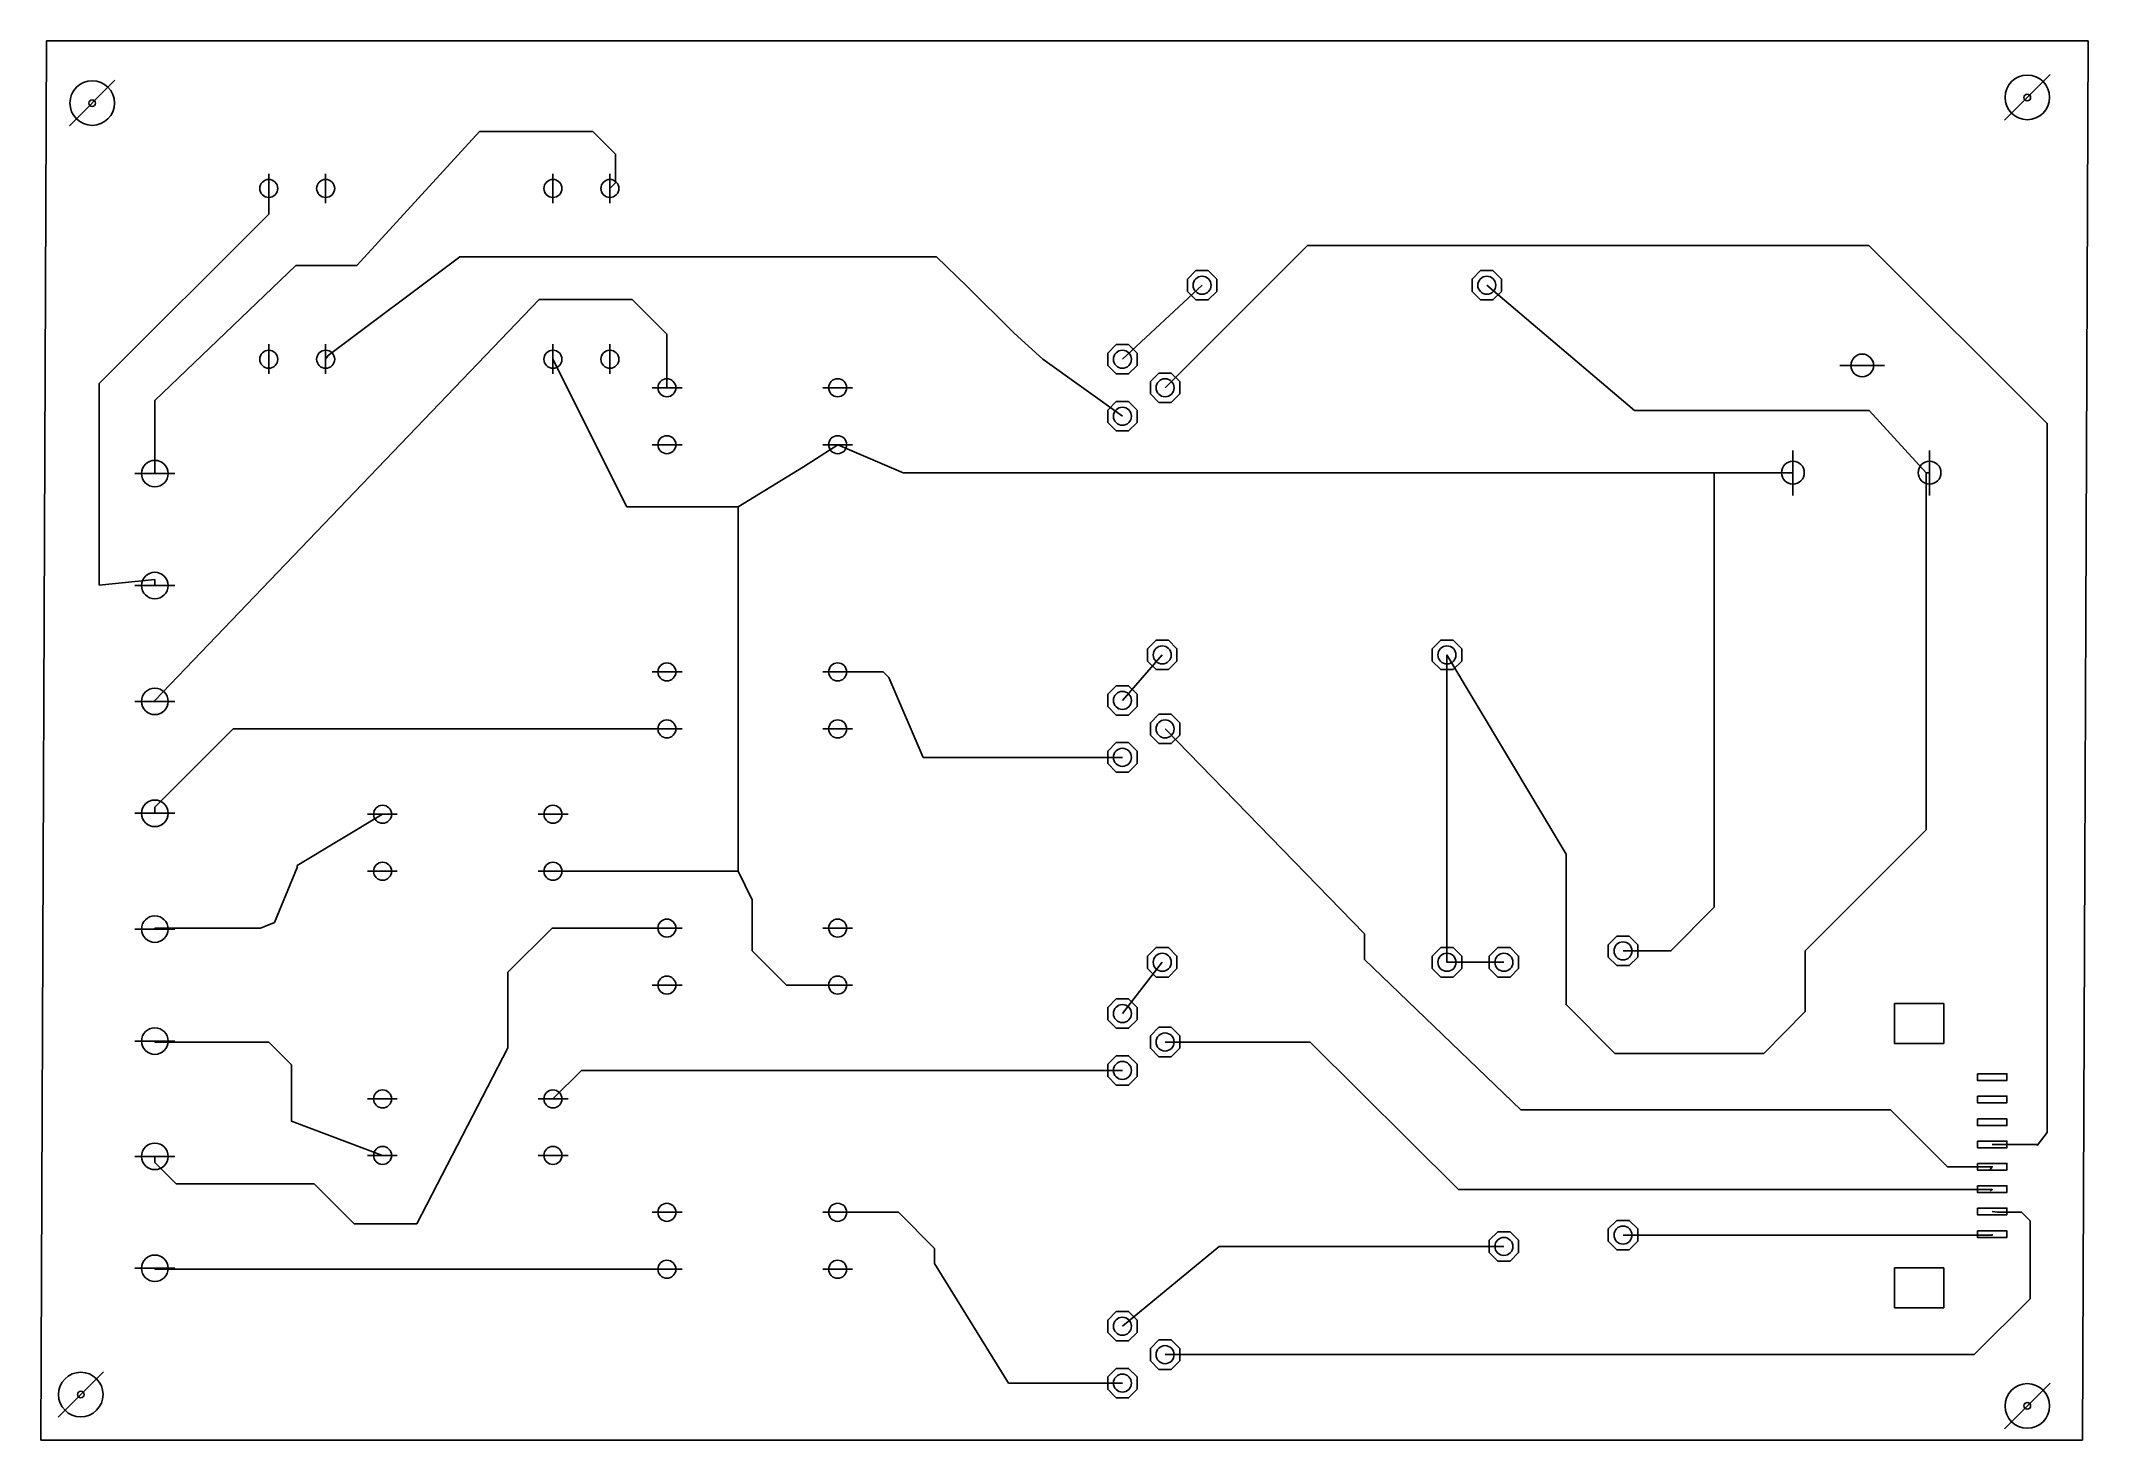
# Model space of a CAD drawing. Extents: x 385.4 to 476.7, y 86 to 148.4.
import ezdxf

# ---------------------------------------------------------------- set-up
doc = ezdxf.new("R2010")
doc.units = 0
doc.layers.add('Laag_1', color=7, linetype='CONTINUOUS')

msp = doc.modelspace()

# ---------------------------------------------------------------- linework, layer by layer
at = {"layer": 'Laag_1', "color": 7}
for points in [[(385.392701, 86.024575), (476.451701, 86.024575), (476.705701, 148.445075), (385.646701, 148.445075), (385.392701, 86.024575)], [(386.662701, 144.656241), (388.694701, 146.688241)], [(472.980368, 144.910241), (475.012368, 146.942241)], [(396.759201, 138.433241), (399.489701, 138.433241), (404.950701, 144.402241), (410.009535, 144.402241)], [(410.009535, 144.402241), (411.025535, 143.386241), (411.025535, 142.116241), (410.771535, 141.862241)], [(395.552701, 141.206075), (395.552701, 142.518408)], [(398.092701, 141.206075), (398.092701, 142.518408)], [(408.231535, 141.206075), (408.231535, 142.518408)], [(410.771535, 141.206075), (410.771535, 142.518408)], [(395.552701, 140.719241), (395.552701, 141.862241)], [(387.996201, 133.162741), (395.552701, 140.719241)], [(428.805535, 135.406408), (426.688868, 137.501908), (425.334201, 138.814241), (404.082868, 138.814241), (398.198535, 134.411575), (398.092701, 134.242241)], [(435.536535, 132.972241), (441.886535, 139.322241)], [(441.886535, 139.322241), (466.926701, 139.322241), (474.885368, 131.384741), (474.885368, 99.740575)], [(390.472701, 132.400741), (396.759201, 138.433241)], [(437.187535, 137.544241), (433.631535, 134.242241)], [(456.470368, 131.956241), (449.887535, 137.544241)], [(390.472701, 119.023408), (407.617701, 136.909241)], [(407.617701, 136.909241), (411.766368, 136.909241), (413.311535, 135.364075), (413.311535, 132.972241)], [(430.075535, 134.242241), (428.805535, 135.406408)], [(395.552701, 133.586075), (395.552701, 134.919575)], [(398.092701, 133.586075), (398.092701, 134.919575)], [(408.231535, 133.586075), (408.231535, 134.919575)], [(408.231535, 134.242241), (411.533535, 127.659408)], [(410.771535, 133.586075), (410.771535, 134.919575)], [(433.631535, 131.702241), (430.075535, 134.242241)], [(467.625201, 133.967075), (465.635535, 133.967075)], [(387.996201, 124.166908), (387.996201, 133.162741)], [(413.988868, 132.972241), (412.655368, 132.972241)], [(421.587701, 132.972241), (420.275368, 132.972241)], [(390.472701, 129.141075), (390.472701, 132.400741)], [(466.947868, 131.956241), (456.470368, 131.956241)], [(469.487868, 129.183408), (466.947868, 131.956241)], [(413.988868, 130.432241), (412.655368, 130.432241)], [(419.407535, 129.437408), (420.931535, 130.432241)], [(421.587701, 130.432241), (420.275368, 130.432241)], [(420.931535, 130.432241), (423.852535, 129.183408)], [(463.540035, 130.178241), (463.540035, 128.167408)], [(469.636035, 130.178241), (469.636035, 128.167408)], [(391.361701, 129.141075), (389.583701, 129.141075)], [(411.533535, 127.659408), (416.486535, 127.659408), (419.407535, 129.437408)], [(423.852535, 129.183408), (460.026368, 129.183408), (463.540035, 129.183408)], [(455.962368, 107.847408), (458.100201, 107.847408), (460.026368, 109.794741), (460.026368, 129.183408)], [(469.487868, 129.183408), (469.636035, 129.183408)], [(469.487868, 129.183408), (469.487868, 113.244908)], [(416.486535, 111.403408), (416.486535, 127.659408)], [(390.472701, 124.420908), (387.996201, 124.166908)], [(390.472701, 124.420908), (390.472701, 124.145741)], [(391.361701, 124.145741), (389.583701, 124.145741)], [(435.409535, 121.055408), (433.631535, 119.023408)], [(450.649535, 107.339408), (448.109535, 107.339408), (448.109535, 121.055408)], [(469.487868, 113.244908), (464.090368, 107.847408), (464.090368, 105.138075), (462.248868, 103.275408), (455.602535, 103.275408), (453.422368, 105.455575), (453.422368, 112.165408), (448.109535, 121.055408)], [(413.988868, 120.293408), (412.655368, 120.293408)], [(421.587701, 120.293408), (420.275368, 120.293408)], [(424.741535, 116.483408), (423.217535, 120.039408), (422.963535, 120.293408), (420.931535, 120.293408)], [(391.361701, 118.981075), (389.583701, 118.981075)], [(390.472701, 119.023408), (390.472701, 118.981075)], [(390.472701, 114.260908), (393.965201, 117.753408)], [(393.965201, 117.753408), (413.311535, 117.753408)], [(413.988868, 117.753408), (412.655368, 117.753408)], [(421.587701, 117.753408), (420.275368, 117.753408)], [(435.536535, 117.753408), (444.426535, 108.609408)], [(433.631535, 116.483408), (424.741535, 116.483408)], [(390.472701, 114.260908), (390.472701, 113.985741)], [(391.361701, 113.985741), (389.583701, 113.985741)], [(390.472701, 108.863408), (395.192868, 108.863408), (395.806701, 109.117408), (396.822701, 111.572741), (396.822701, 111.657408), (400.632701, 113.943408)], [(401.288868, 113.943408), (399.955368, 113.943408)], [(408.908868, 113.943408), (407.575368, 113.943408)], [(401.288868, 111.403408), (399.955368, 111.403408)], [(408.908868, 111.403408), (407.575368, 111.403408)], [(417.121535, 110.133408), (416.486535, 111.403408), (408.231535, 111.403408)], [(420.931535, 106.323408), (418.645535, 106.323408), (417.121535, 107.847408), (417.121535, 110.133408)], [(391.361701, 108.821075), (389.583701, 108.821075)], [(390.472701, 108.863408), (390.472701, 108.821075)], [(402.156701, 95.676575), (406.220701, 103.529408), (406.220701, 106.894908), (408.189201, 108.863408), (413.311535, 108.863408)], [(413.988868, 108.863408), (412.655368, 108.863408)], [(421.587701, 108.863408), (420.275368, 108.863408)], [(444.426535, 108.609408), (444.426535, 107.466408), (451.411535, 100.756575), (467.900368, 100.756575), (470.440368, 98.216575)], [(435.409535, 107.339408), (433.631535, 105.053408)], [(413.988868, 106.323408), (412.655368, 106.323408)], [(421.587701, 106.323408), (420.275368, 106.323408)], [(391.361701, 103.825741), (389.583701, 103.825741)], [(390.472701, 103.783408), (390.472701, 103.825741)], [(390.472701, 103.783408), (395.552701, 103.783408)], [(395.552701, 103.783408), (396.568701, 102.767408), (396.568701, 100.248575), (400.632701, 98.724575)], [(435.536535, 103.783408), (442.013535, 103.783408)], [(442.013535, 103.783408), (448.617535, 97.200575)], [(409.501535, 102.513408), (408.231535, 101.243408)], [(433.631535, 102.513408), (409.501535, 102.513408)], [(401.288868, 101.243408), (399.955368, 101.243408)], [(408.908868, 101.243408), (407.575368, 101.243408)], [(474.885368, 99.740575), (474.440868, 99.169075)], [(391.361701, 98.682241), (389.583701, 98.682241)], [(390.472701, 98.407075), (390.472701, 98.682241)], [(401.288868, 98.724575), (399.955368, 98.724575)], [(408.908868, 98.724575), (407.575368, 98.724575)], [(472.430035, 99.211408), (474.440868, 99.211408), (474.440868, 99.169075)], [(390.472701, 98.407075), (391.425201, 97.454575)], [(470.440368, 98.216575), (472.430035, 98.216575), (472.430035, 98.195408)], [(472.345368, 98.089575), (472.430035, 98.216575)], [(391.425201, 97.454575), (397.584701, 97.454575), (399.362701, 95.676575), (402.156701, 95.676575)], [(448.617535, 97.200575), (472.430035, 97.200575), (472.430035, 97.221741)], [(472.345368, 97.137075), (472.430035, 97.221741)], [(413.988868, 96.184575), (412.655368, 96.184575)], [(421.587701, 96.184575), (420.275368, 96.184575)], [(428.551535, 88.564575), (425.249535, 93.898575), (425.249535, 94.575908), (423.640868, 96.184575), (420.931535, 96.184575)], [(472.662868, 96.184575), (472.430035, 96.226908)], [(472.662868, 96.184575), (473.742368, 96.184575), (474.123368, 95.803575)], [(435.536535, 89.834575), (471.625701, 89.834575), (474.123368, 92.332241), (474.123368, 95.803575)], [(455.962368, 95.168575), (472.430035, 95.168575), (472.430035, 95.210908)], [(437.949535, 94.660575), (433.631535, 91.104575)], [(450.649535, 94.660575), (437.949535, 94.660575)], [(391.361701, 93.686908), (389.583701, 93.686908)], [(390.472701, 93.644575), (390.472701, 93.686908)], [(390.472701, 93.644575), (413.311535, 93.644575)], [(413.988868, 93.644575), (412.655368, 93.644575)], [(421.587701, 93.644575), (420.275368, 93.644575)], [(386.154701, 87.040575), (388.186701, 89.072575)], [(433.631535, 88.564575), (428.551535, 88.564575)], [(472.980368, 86.532575), (475.012368, 88.564575)]]:
    msp.add_lwpolyline(points, dxfattribs=at)
for points in [[(387.826868, 145.672241), (387.826868, 145.672241), (387.826868, 145.672241)], [(388.673535, 145.672241), (388.673535, 145.672241)], [(474.144535, 145.926241), (474.144535, 145.926241), (474.144535, 145.926241)], [(474.991201, 145.926241), (474.991201, 145.926241)], [(395.954868, 141.862241), (395.954868, 141.862241)], [(398.494868, 141.862241), (398.494868, 141.862241)], [(408.633701, 141.862241), (408.633701, 141.862241)], [(411.173701, 141.862241), (411.173701, 141.862241)], [(437.843701, 137.269075), (437.462701, 136.888075), (436.912368, 136.888075), (436.531368, 137.269075), (436.531368, 137.819408), (436.912368, 138.200408), (437.462701, 138.200408), (437.843701, 137.819408), (437.843701, 137.269075), (437.843701, 137.269075)], [(450.543701, 137.269075), (450.162701, 136.888075), (449.612368, 136.888075), (449.231368, 137.269075), (449.231368, 137.819408), (449.612368, 138.200408), (450.162701, 138.200408), (450.543701, 137.819408), (450.543701, 137.269075), (450.543701, 137.269075)], [(437.589701, 137.544241), (437.589701, 137.544241)], [(450.289701, 137.544241), (450.289701, 137.544241)], [(395.954868, 134.242241), (395.954868, 134.242241)], [(398.494868, 134.242241), (398.494868, 134.242241)], [(408.633701, 134.242241), (408.633701, 134.242241)], [(411.173701, 134.242241), (411.173701, 134.242241)], [(434.287701, 133.967075), (433.906701, 133.586075), (433.356368, 133.586075), (432.975368, 133.967075), (432.975368, 134.517408), (433.356368, 134.898408), (433.906701, 134.898408), (434.287701, 134.517408), (434.287701, 133.967075), (434.287701, 133.967075)], [(434.033701, 134.242241), (434.033701, 134.242241)], [(436.192701, 132.697075), (435.811701, 132.316075), (435.261368, 132.316075), (434.880368, 132.697075), (434.880368, 133.247408), (435.261368, 133.628408), (435.811701, 133.628408), (436.192701, 133.247408), (436.192701, 132.697075), (436.192701, 132.697075)], [(467.138368, 133.967075), (467.138368, 133.967075)], [(413.713701, 132.972241), (413.713701, 132.972241)], [(421.333701, 132.972241), (421.333701, 132.972241)], [(435.938701, 132.972241), (435.938701, 132.972241)], [(434.287701, 131.427075), (433.906701, 131.046075), (433.356368, 131.046075), (432.975368, 131.427075), (432.975368, 131.977408), (433.356368, 132.358408), (433.906701, 132.358408), (434.287701, 131.977408), (434.287701, 131.427075), (434.287701, 131.427075)], [(434.033701, 131.702241), (434.033701, 131.702241)], [(413.713701, 130.432241), (413.713701, 130.432241)], [(421.333701, 130.432241), (421.333701, 130.432241)], [(391.065368, 129.141075), (391.065368, 129.141075)], [(464.048035, 129.183408), (464.048035, 129.183408)], [(470.144035, 129.183408), (470.144035, 129.183408)], [(391.065368, 124.145741), (391.065368, 124.145741)], [(436.065701, 120.780241), (435.684701, 120.399241), (435.134368, 120.399241), (434.753368, 120.780241), (434.753368, 121.330575), (435.134368, 121.711575), (435.684701, 121.711575), (436.065701, 121.330575), (436.065701, 120.780241), (436.065701, 120.780241)], [(448.765701, 120.780241), (448.384701, 120.399241), (447.834368, 120.399241), (447.453368, 120.780241), (447.453368, 121.330575), (447.834368, 121.711575), (448.384701, 121.711575), (448.765701, 121.330575), (448.765701, 120.780241), (448.765701, 120.780241)], [(435.811701, 121.055408), (435.811701, 121.055408)], [(448.511701, 121.055408), (448.511701, 121.055408)], [(413.713701, 120.293408), (413.713701, 120.293408)], [(421.333701, 120.293408), (421.333701, 120.293408)], [(434.287701, 118.748241), (433.906701, 118.367241), (433.356368, 118.367241), (432.975368, 118.748241), (432.975368, 119.298575), (433.356368, 119.679575), (433.906701, 119.679575), (434.287701, 119.298575), (434.287701, 118.748241), (434.287701, 118.748241)], [(391.065368, 118.981075), (391.065368, 118.981075)], [(434.033701, 119.023408), (434.033701, 119.023408)], [(436.192701, 117.478241), (435.811701, 117.097241), (435.261368, 117.097241), (434.880368, 117.478241), (434.880368, 118.028575), (435.261368, 118.409575), (435.811701, 118.409575), (436.192701, 118.028575), (436.192701, 117.478241), (436.192701, 117.478241)], [(413.713701, 117.753408), (413.713701, 117.753408)], [(421.333701, 117.753408), (421.333701, 117.753408)], [(434.287701, 116.208241), (433.906701, 115.827241), (433.356368, 115.827241), (432.975368, 116.208241), (432.975368, 116.758575), (433.356368, 117.139575), (433.906701, 117.139575), (434.287701, 116.758575), (434.287701, 116.208241), (434.287701, 116.208241)], [(435.938701, 117.753408), (435.938701, 117.753408)], [(434.033701, 116.483408), (434.033701, 116.483408)], [(391.065368, 113.985741), (391.065368, 113.985741)], [(401.034868, 113.943408), (401.034868, 113.943408)], [(408.633701, 113.943408), (408.633701, 113.943408)], [(401.034868, 111.403408), (401.034868, 111.403408)], [(408.633701, 111.403408), (408.633701, 111.403408)], [(391.065368, 108.821075), (391.065368, 108.821075)], [(413.713701, 108.863408), (413.713701, 108.863408)], [(421.333701, 108.863408), (421.333701, 108.863408)], [(436.065701, 107.064241), (435.684701, 106.683241), (435.134368, 106.683241), (434.753368, 107.064241), (434.753368, 107.614575), (435.134368, 107.995575), (435.684701, 107.995575), (436.065701, 107.614575), (436.065701, 107.064241), (436.065701, 107.064241)], [(448.765701, 107.064241), (448.384701, 106.683241), (447.834368, 106.683241), (447.453368, 107.064241), (447.453368, 107.614575), (447.834368, 107.995575), (448.384701, 107.995575), (448.765701, 107.614575), (448.765701, 107.064241), (448.765701, 107.064241)], [(451.305701, 107.064241), (450.924701, 106.683241), (450.374368, 106.683241), (449.993368, 107.064241), (449.993368, 107.614575), (450.374368, 107.995575), (450.924701, 107.995575), (451.305701, 107.614575), (451.305701, 107.064241), (451.305701, 107.064241)], [(456.618535, 107.572241), (456.237535, 107.191241), (455.687201, 107.191241), (455.306201, 107.572241), (455.306201, 108.122575), (455.687201, 108.503575), (456.237535, 108.503575), (456.618535, 108.122575), (456.618535, 107.572241), (456.618535, 107.572241)], [(456.364535, 107.847408), (456.364535, 107.847408)], [(435.811701, 107.339408), (435.811701, 107.339408)], [(448.511701, 107.339408), (448.511701, 107.339408)], [(451.051701, 107.339408), (451.051701, 107.339408)], [(413.713701, 106.323408), (413.713701, 106.323408)], [(421.333701, 106.323408), (421.333701, 106.323408)], [(434.287701, 104.778241), (433.906701, 104.397241), (433.356368, 104.397241), (432.975368, 104.778241), (432.975368, 105.328575), (433.356368, 105.709575), (433.906701, 105.709575), (434.287701, 105.328575), (434.287701, 104.778241), (434.287701, 104.778241)], [(434.033701, 105.053408), (434.033701, 105.053408)], [(468.069701, 105.497908), (470.271035, 105.497908), (470.271035, 103.719908), (468.069701, 103.719908), (468.069701, 105.497908), (468.069701, 105.497908)], [(436.192701, 103.508241), (435.811701, 103.127241), (435.261368, 103.127241), (434.880368, 103.508241), (434.880368, 104.058575), (435.261368, 104.439575), (435.811701, 104.439575), (436.192701, 104.058575), (436.192701, 103.508241), (436.192701, 103.508241)], [(391.065368, 103.825741), (391.065368, 103.825741)], [(435.938701, 103.783408), (435.938701, 103.783408)], [(434.287701, 102.238241), (433.906701, 101.857241), (433.356368, 101.857241), (432.975368, 102.238241), (432.975368, 102.788575), (433.356368, 103.169575), (433.906701, 103.169575), (434.287701, 102.788575), (434.287701, 102.238241), (434.287701, 102.238241)], [(434.033701, 102.513408), (434.033701, 102.513408)], [(471.773868, 102.365241), (473.086201, 102.365241), (473.086201, 102.068908), (471.773868, 102.068908), (471.773868, 102.365241), (471.773868, 102.365241)], [(471.773868, 101.370408), (473.086201, 101.370408), (473.086201, 101.074075), (471.773868, 101.074075), (471.773868, 101.370408), (471.773868, 101.370408)], [(401.034868, 101.243408), (401.034868, 101.243408)], [(408.633701, 101.243408), (408.633701, 101.243408)], [(471.773868, 100.354408), (473.086201, 100.354408), (473.086201, 100.058075), (471.773868, 100.058075), (471.773868, 100.354408), (471.773868, 100.354408)], [(391.065368, 98.682241), (391.065368, 98.682241)], [(401.034868, 98.724575), (401.034868, 98.724575)], [(408.633701, 98.724575), (408.633701, 98.724575)], [(471.773868, 99.359575), (473.086201, 99.359575), (473.086201, 99.063241), (471.773868, 99.063241), (471.773868, 99.359575), (471.773868, 99.359575)], [(471.773868, 98.364741), (473.086201, 98.364741), (473.086201, 98.068408), (471.773868, 98.068408), (471.773868, 98.364741), (471.773868, 98.364741)], [(471.773868, 97.369908), (473.086201, 97.369908), (473.086201, 97.073575), (471.773868, 97.073575), (471.773868, 97.369908), (471.773868, 97.369908)], [(413.713701, 96.184575), (413.713701, 96.184575)], [(421.333701, 96.184575), (421.333701, 96.184575)], [(471.773868, 96.375075), (473.086201, 96.375075), (473.086201, 96.078741), (471.773868, 96.078741), (471.773868, 96.375075), (471.773868, 96.375075)], [(451.305701, 94.385408), (450.924701, 94.004408), (450.374368, 94.004408), (449.993368, 94.385408), (449.993368, 94.935741), (450.374368, 95.316741), (450.924701, 95.316741), (451.305701, 94.935741), (451.305701, 94.385408), (451.305701, 94.385408)], [(456.618535, 94.893408), (456.237535, 94.512408), (455.687201, 94.512408), (455.306201, 94.893408), (455.306201, 95.443741), (455.687201, 95.824741), (456.237535, 95.824741), (456.618535, 95.443741), (456.618535, 94.893408), (456.618535, 94.893408)], [(456.364535, 95.168575), (456.364535, 95.168575)], [(471.773868, 95.359075), (473.086201, 95.359075), (473.086201, 95.062741), (471.773868, 95.062741), (471.773868, 95.359075), (471.773868, 95.359075)], [(451.051701, 94.660575), (451.051701, 94.660575)], [(391.065368, 93.686908), (391.065368, 93.686908)], [(413.713701, 93.644575), (413.713701, 93.644575)], [(421.333701, 93.644575), (421.333701, 93.644575)], [(468.069701, 93.708075), (470.271035, 93.708075), (470.271035, 91.930075), (468.069701, 91.930075), (468.069701, 93.708075), (468.069701, 93.708075)], [(434.287701, 90.829408), (433.906701, 90.448408), (433.356368, 90.448408), (432.975368, 90.829408), (432.975368, 91.379741), (433.356368, 91.760741), (433.906701, 91.760741), (434.287701, 91.379741), (434.287701, 90.829408), (434.287701, 90.829408)], [(434.033701, 91.104575), (434.033701, 91.104575)], [(436.192701, 89.559408), (435.811701, 89.178408), (435.261368, 89.178408), (434.880368, 89.559408), (434.880368, 90.109741), (435.261368, 90.490741), (435.811701, 90.490741), (436.192701, 90.109741), (436.192701, 89.559408), (436.192701, 89.559408)], [(435.938701, 89.834575), (435.938701, 89.834575)], [(434.287701, 88.289408), (433.906701, 87.908408), (433.356368, 87.908408), (432.975368, 88.289408), (432.975368, 88.839741), (433.356368, 89.220741), (433.906701, 89.220741), (434.287701, 88.839741), (434.287701, 88.289408), (434.287701, 88.289408)], [(387.318868, 88.056575), (387.318868, 88.056575), (387.318868, 88.056575)], [(388.165535, 88.056575), (388.165535, 88.056575)], [(434.033701, 88.564575), (434.033701, 88.564575)], [(474.144535, 87.548575), (474.144535, 87.548575), (474.144535, 87.548575)], [(474.991201, 87.548575), (474.991201, 87.548575)]]:
    msp.add_lwpolyline(points, close=True, dxfattribs=at)
for points in [[(386.683868, 145.672241), (386.683868, 146.221673), (387.12927, 146.667075), (387.678701, 146.667075)], [(387.678701, 146.667075), (388.228133, 146.667075), (388.673535, 146.221673), (388.673535, 145.672241)], [(473.001535, 145.926241), (473.001535, 146.475673), (473.446936, 146.921075), (473.996368, 146.921075)], [(473.996368, 146.921075), (474.5458, 146.921075), (474.991201, 146.475673), (474.991201, 145.926241)], [(387.678701, 144.677408), (387.12927, 144.677408), (386.683868, 145.12281), (386.683868, 145.672241)], [(387.530535, 145.672241), (387.530535, 145.754072), (387.596871, 145.820408), (387.678701, 145.820408)], [(387.530535, 145.672241), (387.530535, 145.754072), (387.596871, 145.820408), (387.678701, 145.820408)], [(387.678701, 145.524075), (387.596871, 145.524075), (387.530535, 145.590411), (387.530535, 145.672241)], [(387.678701, 145.524075), (387.596871, 145.524075), (387.530535, 145.590411), (387.530535, 145.672241)], [(387.678701, 145.820408), (387.760532, 145.820408), (387.826868, 145.754072), (387.826868, 145.672241)], [(387.678701, 145.820408), (387.760532, 145.820408), (387.826868, 145.754072), (387.826868, 145.672241)], [(387.826868, 145.672241), (387.826868, 145.590411), (387.760532, 145.524075), (387.678701, 145.524075)], [(387.826868, 145.672241), (387.826868, 145.590411), (387.760532, 145.524075), (387.678701, 145.524075)], [(388.673535, 145.672241), (388.673535, 145.12281), (388.228133, 144.677408), (387.678701, 144.677408)], [(473.996368, 144.931408), (473.446936, 144.931408), (473.001535, 145.37681), (473.001535, 145.926241)], [(473.848201, 145.926241), (473.848201, 146.008072), (473.914538, 146.074408), (473.996368, 146.074408)], [(473.848201, 145.926241), (473.848201, 146.008072), (473.914538, 146.074408), (473.996368, 146.074408)], [(473.996368, 145.778075), (473.914538, 145.778075), (473.848201, 145.844411), (473.848201, 145.926241)], [(473.996368, 145.778075), (473.914538, 145.778075), (473.848201, 145.844411), (473.848201, 145.926241)], [(473.996368, 146.074408), (474.078198, 146.074408), (474.144535, 146.008072), (474.144535, 145.926241)], [(473.996368, 146.074408), (474.078198, 146.074408), (474.144535, 146.008072), (474.144535, 145.926241)], [(474.144535, 145.926241), (474.144535, 145.844411), (474.078198, 145.778075), (473.996368, 145.778075)], [(474.144535, 145.926241), (474.144535, 145.844411), (474.078198, 145.778075), (473.996368, 145.778075)], [(474.991201, 145.926241), (474.991201, 145.37681), (474.5458, 144.931408), (473.996368, 144.931408)], [(395.150535, 141.862241), (395.150535, 142.084352), (395.330591, 142.264408), (395.552701, 142.264408)], [(395.552701, 141.460075), (395.330591, 141.460075), (395.150535, 141.640131), (395.150535, 141.862241)], [(395.552701, 142.264408), (395.774812, 142.264408), (395.954868, 142.084352), (395.954868, 141.862241)], [(395.954868, 141.862241), (395.954868, 141.640131), (395.774812, 141.460075), (395.552701, 141.460075)], [(397.690535, 141.862241), (397.690535, 142.084352), (397.870591, 142.264408), (398.092701, 142.264408)], [(398.092701, 141.460075), (397.870591, 141.460075), (397.690535, 141.640131), (397.690535, 141.862241)], [(398.092701, 142.264408), (398.314812, 142.264408), (398.494868, 142.084352), (398.494868, 141.862241)], [(398.494868, 141.862241), (398.494868, 141.640131), (398.314812, 141.460075), (398.092701, 141.460075)], [(407.829368, 141.862241), (407.829368, 142.084352), (408.009424, 142.264408), (408.231535, 142.264408)], [(408.231535, 141.460075), (408.009424, 141.460075), (407.829368, 141.640131), (407.829368, 141.862241)], [(408.231535, 142.264408), (408.453645, 142.264408), (408.633701, 142.084352), (408.633701, 141.862241)], [(408.633701, 141.862241), (408.633701, 141.640131), (408.453645, 141.460075), (408.231535, 141.460075)], [(410.369368, 141.862241), (410.369368, 142.084352), (410.549424, 142.264408), (410.771535, 142.264408)], [(410.771535, 141.460075), (410.549424, 141.460075), (410.369368, 141.640131), (410.369368, 141.862241)], [(410.771535, 142.264408), (410.993645, 142.264408), (411.173701, 142.084352), (411.173701, 141.862241)], [(411.173701, 141.862241), (411.173701, 141.640131), (410.993645, 141.460075), (410.771535, 141.460075)], [(436.785368, 137.544241), (436.785368, 137.766352), (436.965424, 137.946408), (437.187535, 137.946408)], [(437.187535, 137.946408), (437.409645, 137.946408), (437.589701, 137.766352), (437.589701, 137.544241)], [(449.485368, 137.544241), (449.485368, 137.766352), (449.665424, 137.946408), (449.887535, 137.946408)], [(449.887535, 137.946408), (450.109645, 137.946408), (450.289701, 137.766352), (450.289701, 137.544241)], [(437.187535, 137.142075), (436.965424, 137.142075), (436.785368, 137.322131), (436.785368, 137.544241)], [(437.589701, 137.544241), (437.589701, 137.322131), (437.409645, 137.142075), (437.187535, 137.142075)], [(449.887535, 137.142075), (449.665424, 137.142075), (449.485368, 137.322131), (449.485368, 137.544241)], [(450.289701, 137.544241), (450.289701, 137.322131), (450.109645, 137.142075), (449.887535, 137.142075)], [(395.150535, 134.242241), (395.150535, 134.464352), (395.330591, 134.644408), (395.552701, 134.644408)], [(395.552701, 133.840075), (395.330591, 133.840075), (395.150535, 134.020131), (395.150535, 134.242241)], [(395.552701, 134.644408), (395.774812, 134.644408), (395.954868, 134.464352), (395.954868, 134.242241)], [(395.954868, 134.242241), (395.954868, 134.020131), (395.774812, 133.840075), (395.552701, 133.840075)], [(397.690535, 134.242241), (397.690535, 134.464352), (397.870591, 134.644408), (398.092701, 134.644408)], [(398.092701, 133.840075), (397.870591, 133.840075), (397.690535, 134.020131), (397.690535, 134.242241)], [(398.092701, 134.644408), (398.314812, 134.644408), (398.494868, 134.464352), (398.494868, 134.242241)], [(398.494868, 134.242241), (398.494868, 134.020131), (398.314812, 133.840075), (398.092701, 133.840075)], [(407.829368, 134.242241), (407.829368, 134.464352), (408.009424, 134.644408), (408.231535, 134.644408)], [(408.231535, 133.840075), (408.009424, 133.840075), (407.829368, 134.020131), (407.829368, 134.242241)], [(408.231535, 134.644408), (408.453645, 134.644408), (408.633701, 134.464352), (408.633701, 134.242241)], [(408.633701, 134.242241), (408.633701, 134.020131), (408.453645, 133.840075), (408.231535, 133.840075)], [(410.369368, 134.242241), (410.369368, 134.464352), (410.549424, 134.644408), (410.771535, 134.644408)], [(410.771535, 133.840075), (410.549424, 133.840075), (410.369368, 134.020131), (410.369368, 134.242241)], [(410.771535, 134.644408), (410.993645, 134.644408), (411.173701, 134.464352), (411.173701, 134.242241)], [(411.173701, 134.242241), (411.173701, 134.020131), (410.993645, 133.840075), (410.771535, 133.840075)], [(433.229368, 134.242241), (433.229368, 134.464352), (433.409424, 134.644408), (433.631535, 134.644408)], [(433.631535, 133.840075), (433.409424, 133.840075), (433.229368, 134.020131), (433.229368, 134.242241)], [(433.631535, 134.644408), (433.853645, 134.644408), (434.033701, 134.464352), (434.033701, 134.242241)], [(434.033701, 134.242241), (434.033701, 134.020131), (433.853645, 133.840075), (433.631535, 133.840075)], [(466.122368, 133.967075), (466.122368, 134.247635), (466.349808, 134.475075), (466.630368, 134.475075)], [(466.630368, 134.475075), (466.910928, 134.475075), (467.138368, 134.247635), (467.138368, 133.967075)], [(412.909368, 132.972241), (412.909368, 133.194352), (413.089424, 133.374408), (413.311535, 133.374408)], [(413.311535, 133.374408), (413.533645, 133.374408), (413.713701, 133.194352), (413.713701, 132.972241)], [(420.529368, 132.972241), (420.529368, 133.194352), (420.709424, 133.374408), (420.931535, 133.374408)], [(420.931535, 133.374408), (421.153645, 133.374408), (421.333701, 133.194352), (421.333701, 132.972241)], [(435.134368, 132.972241), (435.134368, 133.194352), (435.314424, 133.374408), (435.536535, 133.374408)], [(435.536535, 133.374408), (435.758645, 133.374408), (435.938701, 133.194352), (435.938701, 132.972241)], [(466.630368, 133.459075), (466.349808, 133.459075), (466.122368, 133.686515), (466.122368, 133.967075)], [(467.138368, 133.967075), (467.138368, 133.686515), (466.910928, 133.459075), (466.630368, 133.459075)], [(413.311535, 132.570075), (413.089424, 132.570075), (412.909368, 132.750131), (412.909368, 132.972241)], [(413.713701, 132.972241), (413.713701, 132.750131), (413.533645, 132.570075), (413.311535, 132.570075)], [(420.931535, 132.570075), (420.709424, 132.570075), (420.529368, 132.750131), (420.529368, 132.972241)], [(421.333701, 132.972241), (421.333701, 132.750131), (421.153645, 132.570075), (420.931535, 132.570075)], [(435.536535, 132.570075), (435.314424, 132.570075), (435.134368, 132.750131), (435.134368, 132.972241)], [(435.938701, 132.972241), (435.938701, 132.750131), (435.758645, 132.570075), (435.536535, 132.570075)], [(433.229368, 131.702241), (433.229368, 131.924352), (433.409424, 132.104408), (433.631535, 132.104408)], [(433.631535, 131.300075), (433.409424, 131.300075), (433.229368, 131.480131), (433.229368, 131.702241)], [(433.631535, 132.104408), (433.853645, 132.104408), (434.033701, 131.924352), (434.033701, 131.702241)], [(434.033701, 131.702241), (434.033701, 131.480131), (433.853645, 131.300075), (433.631535, 131.300075)], [(412.909368, 130.432241), (412.909368, 130.654352), (413.089424, 130.834408), (413.311535, 130.834408)], [(413.311535, 130.834408), (413.533645, 130.834408), (413.713701, 130.654352), (413.713701, 130.432241)], [(420.529368, 130.432241), (420.529368, 130.654352), (420.709424, 130.834408), (420.931535, 130.834408)], [(420.931535, 130.834408), (421.153645, 130.834408), (421.333701, 130.654352), (421.333701, 130.432241)], [(389.880035, 129.141075), (389.880035, 129.468396), (390.14538, 129.733741), (390.472701, 129.733741)], [(390.472701, 129.733741), (390.800023, 129.733741), (391.065368, 129.468396), (391.065368, 129.141075)], [(413.311535, 130.030075), (413.089424, 130.030075), (412.909368, 130.210131), (412.909368, 130.432241)], [(413.713701, 130.432241), (413.713701, 130.210131), (413.533645, 130.030075), (413.311535, 130.030075)], [(420.931535, 130.030075), (420.709424, 130.030075), (420.529368, 130.210131), (420.529368, 130.432241)], [(421.333701, 130.432241), (421.333701, 130.210131), (421.153645, 130.030075), (420.931535, 130.030075)], [(463.032035, 129.183408), (463.032035, 129.463968), (463.259475, 129.691408), (463.540035, 129.691408)], [(463.540035, 129.691408), (463.820595, 129.691408), (464.048035, 129.463968), (464.048035, 129.183408)], [(469.128035, 129.183408), (469.128035, 129.463968), (469.355475, 129.691408), (469.636035, 129.691408)], [(469.636035, 129.691408), (469.916595, 129.691408), (470.144035, 129.463968), (470.144035, 129.183408)], [(390.472701, 128.548408), (390.14538, 128.548408), (389.880035, 128.813753), (389.880035, 129.141075)], [(391.065368, 129.141075), (391.065368, 128.813753), (390.800023, 128.548408), (390.472701, 128.548408)], [(463.540035, 128.675408), (463.259475, 128.675408), (463.032035, 128.902848), (463.032035, 129.183408)], [(464.048035, 129.183408), (464.048035, 128.902848), (463.820595, 128.675408), (463.540035, 128.675408)], [(469.636035, 128.675408), (469.355475, 128.675408), (469.128035, 128.902848), (469.128035, 129.183408)], [(470.144035, 129.183408), (470.144035, 128.902848), (469.916595, 128.675408), (469.636035, 128.675408)], [(389.880035, 124.145741), (389.880035, 124.473063), (390.14538, 124.738408), (390.472701, 124.738408)], [(390.472701, 124.738408), (390.800023, 124.738408), (391.065368, 124.473063), (391.065368, 124.145741)], [(390.472701, 123.553075), (390.14538, 123.553075), (389.880035, 123.81842), (389.880035, 124.145741)], [(391.065368, 124.145741), (391.065368, 123.81842), (390.800023, 123.553075), (390.472701, 123.553075)], [(435.007368, 121.055408), (435.007368, 121.277518), (435.187424, 121.457575), (435.409535, 121.457575)], [(435.409535, 121.457575), (435.631645, 121.457575), (435.811701, 121.277518), (435.811701, 121.055408)], [(447.707368, 121.055408), (447.707368, 121.277518), (447.887424, 121.457575), (448.109535, 121.457575)], [(448.109535, 121.457575), (448.331645, 121.457575), (448.511701, 121.277518), (448.511701, 121.055408)], [(412.909368, 120.293408), (412.909368, 120.515518), (413.089424, 120.695575), (413.311535, 120.695575)], [(413.311535, 120.695575), (413.533645, 120.695575), (413.713701, 120.515518), (413.713701, 120.293408)], [(420.529368, 120.293408), (420.529368, 120.515518), (420.709424, 120.695575), (420.931535, 120.695575)], [(420.931535, 120.695575), (421.153645, 120.695575), (421.333701, 120.515518), (421.333701, 120.293408)], [(435.409535, 120.653241), (435.187424, 120.653241), (435.007368, 120.833298), (435.007368, 121.055408)], [(435.811701, 121.055408), (435.811701, 120.833298), (435.631645, 120.653241), (435.409535, 120.653241)], [(448.109535, 120.653241), (447.887424, 120.653241), (447.707368, 120.833298), (447.707368, 121.055408)], [(448.511701, 121.055408), (448.511701, 120.833298), (448.331645, 120.653241), (448.109535, 120.653241)], [(413.311535, 119.891241), (413.089424, 119.891241), (412.909368, 120.071298), (412.909368, 120.293408)], [(413.713701, 120.293408), (413.713701, 120.071298), (413.533645, 119.891241), (413.311535, 119.891241)], [(420.931535, 119.891241), (420.709424, 119.891241), (420.529368, 120.071298), (420.529368, 120.293408)], [(421.333701, 120.293408), (421.333701, 120.071298), (421.153645, 119.891241), (420.931535, 119.891241)], [(389.880035, 118.981075), (389.880035, 119.308396), (390.14538, 119.573741), (390.472701, 119.573741)], [(390.472701, 118.388408), (390.14538, 118.388408), (389.880035, 118.653753), (389.880035, 118.981075)], [(390.472701, 119.573741), (390.800023, 119.573741), (391.065368, 119.308396), (391.065368, 118.981075)], [(391.065368, 118.981075), (391.065368, 118.653753), (390.800023, 118.388408), (390.472701, 118.388408)], [(433.229368, 119.023408), (433.229368, 119.245518), (433.409424, 119.425575), (433.631535, 119.425575)], [(433.631535, 118.621241), (433.409424, 118.621241), (433.229368, 118.801298), (433.229368, 119.023408)], [(433.631535, 119.425575), (433.853645, 119.425575), (434.033701, 119.245518), (434.033701, 119.023408)], [(434.033701, 119.023408), (434.033701, 118.801298), (433.853645, 118.621241), (433.631535, 118.621241)], [(412.909368, 117.753408), (412.909368, 117.975518), (413.089424, 118.155575), (413.311535, 118.155575)], [(413.311535, 118.155575), (413.533645, 118.155575), (413.713701, 117.975518), (413.713701, 117.753408)], [(420.529368, 117.753408), (420.529368, 117.975518), (420.709424, 118.155575), (420.931535, 118.155575)], [(420.931535, 118.155575), (421.153645, 118.155575), (421.333701, 117.975518), (421.333701, 117.753408)], [(435.134368, 117.753408), (435.134368, 117.975518), (435.314424, 118.155575), (435.536535, 118.155575)], [(435.536535, 118.155575), (435.758645, 118.155575), (435.938701, 117.975518), (435.938701, 117.753408)], [(413.311535, 117.351241), (413.089424, 117.351241), (412.909368, 117.531298), (412.909368, 117.753408)], [(413.713701, 117.753408), (413.713701, 117.531298), (413.533645, 117.351241), (413.311535, 117.351241)], [(420.931535, 117.351241), (420.709424, 117.351241), (420.529368, 117.531298), (420.529368, 117.753408)], [(421.333701, 117.753408), (421.333701, 117.531298), (421.153645, 117.351241), (420.931535, 117.351241)], [(433.229368, 116.483408), (433.229368, 116.705518), (433.409424, 116.885575), (433.631535, 116.885575)], [(433.631535, 116.885575), (433.853645, 116.885575), (434.033701, 116.705518), (434.033701, 116.483408)], [(435.536535, 117.351241), (435.314424, 117.351241), (435.134368, 117.531298), (435.134368, 117.753408)], [(435.938701, 117.753408), (435.938701, 117.531298), (435.758645, 117.351241), (435.536535, 117.351241)], [(433.631535, 116.081241), (433.409424, 116.081241), (433.229368, 116.261298), (433.229368, 116.483408)], [(434.033701, 116.483408), (434.033701, 116.261298), (433.853645, 116.081241), (433.631535, 116.081241)], [(389.880035, 113.985741), (389.880035, 114.313063), (390.14538, 114.578408), (390.472701, 114.578408)], [(390.472701, 114.578408), (390.800023, 114.578408), (391.065368, 114.313063), (391.065368, 113.985741)], [(400.230535, 113.943408), (400.230535, 114.165518), (400.410591, 114.345575), (400.632701, 114.345575)], [(400.632701, 114.345575), (400.854812, 114.345575), (401.034868, 114.165518), (401.034868, 113.943408)], [(407.829368, 113.943408), (407.829368, 114.165518), (408.009424, 114.345575), (408.231535, 114.345575)], [(408.231535, 114.345575), (408.453645, 114.345575), (408.633701, 114.165518), (408.633701, 113.943408)], [(390.472701, 113.393075), (390.14538, 113.393075), (389.880035, 113.65842), (389.880035, 113.985741)], [(391.065368, 113.985741), (391.065368, 113.65842), (390.800023, 113.393075), (390.472701, 113.393075)], [(400.632701, 113.541241), (400.410591, 113.541241), (400.230535, 113.721298), (400.230535, 113.943408)], [(401.034868, 113.943408), (401.034868, 113.721298), (400.854812, 113.541241), (400.632701, 113.541241)], [(408.231535, 113.541241), (408.009424, 113.541241), (407.829368, 113.721298), (407.829368, 113.943408)], [(408.633701, 113.943408), (408.633701, 113.721298), (408.453645, 113.541241), (408.231535, 113.541241)], [(400.230535, 111.403408), (400.230535, 111.625518), (400.410591, 111.805575), (400.632701, 111.805575)], [(400.632701, 111.001241), (400.410591, 111.001241), (400.230535, 111.181298), (400.230535, 111.403408)], [(400.632701, 111.805575), (400.854812, 111.805575), (401.034868, 111.625518), (401.034868, 111.403408)], [(401.034868, 111.403408), (401.034868, 111.181298), (400.854812, 111.001241), (400.632701, 111.001241)], [(407.829368, 111.403408), (407.829368, 111.625518), (408.009424, 111.805575), (408.231535, 111.805575)], [(408.231535, 111.001241), (408.009424, 111.001241), (407.829368, 111.181298), (407.829368, 111.403408)], [(408.231535, 111.805575), (408.453645, 111.805575), (408.633701, 111.625518), (408.633701, 111.403408)], [(408.633701, 111.403408), (408.633701, 111.181298), (408.453645, 111.001241), (408.231535, 111.001241)], [(389.880035, 108.821075), (389.880035, 109.148396), (390.14538, 109.413741), (390.472701, 109.413741)], [(390.472701, 108.228408), (390.14538, 108.228408), (389.880035, 108.493753), (389.880035, 108.821075)], [(390.472701, 109.413741), (390.800023, 109.413741), (391.065368, 109.148396), (391.065368, 108.821075)], [(391.065368, 108.821075), (391.065368, 108.493753), (390.800023, 108.228408), (390.472701, 108.228408)], [(412.909368, 108.863408), (412.909368, 109.085518), (413.089424, 109.265575), (413.311535, 109.265575)], [(413.311535, 108.461241), (413.089424, 108.461241), (412.909368, 108.641298), (412.909368, 108.863408)], [(413.311535, 109.265575), (413.533645, 109.265575), (413.713701, 109.085518), (413.713701, 108.863408)], [(413.713701, 108.863408), (413.713701, 108.641298), (413.533645, 108.461241), (413.311535, 108.461241)], [(420.529368, 108.863408), (420.529368, 109.085518), (420.709424, 109.265575), (420.931535, 109.265575)], [(420.931535, 108.461241), (420.709424, 108.461241), (420.529368, 108.641298), (420.529368, 108.863408)], [(420.931535, 109.265575), (421.153645, 109.265575), (421.333701, 109.085518), (421.333701, 108.863408)], [(421.333701, 108.863408), (421.333701, 108.641298), (421.153645, 108.461241), (420.931535, 108.461241)], [(455.560201, 107.847408), (455.560201, 108.069518), (455.740258, 108.249575), (455.962368, 108.249575)], [(455.962368, 107.445241), (455.740258, 107.445241), (455.560201, 107.625298), (455.560201, 107.847408)], [(455.962368, 108.249575), (456.184478, 108.249575), (456.364535, 108.069518), (456.364535, 107.847408)], [(456.364535, 107.847408), (456.364535, 107.625298), (456.184478, 107.445241), (455.962368, 107.445241)], [(435.007368, 107.339408), (435.007368, 107.561518), (435.187424, 107.741575), (435.409535, 107.741575)], [(435.409535, 106.937241), (435.187424, 106.937241), (435.007368, 107.117298), (435.007368, 107.339408)], [(435.409535, 107.741575), (435.631645, 107.741575), (435.811701, 107.561518), (435.811701, 107.339408)], [(435.811701, 107.339408), (435.811701, 107.117298), (435.631645, 106.937241), (435.409535, 106.937241)], [(447.707368, 107.339408), (447.707368, 107.561518), (447.887424, 107.741575), (448.109535, 107.741575)], [(448.109535, 106.937241), (447.887424, 106.937241), (447.707368, 107.117298), (447.707368, 107.339408)], [(448.109535, 107.741575), (448.331645, 107.741575), (448.511701, 107.561518), (448.511701, 107.339408)], [(448.511701, 107.339408), (448.511701, 107.117298), (448.331645, 106.937241), (448.109535, 106.937241)], [(450.247368, 107.339408), (450.247368, 107.561518), (450.427424, 107.741575), (450.649535, 107.741575)], [(450.649535, 106.937241), (450.427424, 106.937241), (450.247368, 107.117298), (450.247368, 107.339408)], [(450.649535, 107.741575), (450.871645, 107.741575), (451.051701, 107.561518), (451.051701, 107.339408)], [(451.051701, 107.339408), (451.051701, 107.117298), (450.871645, 106.937241), (450.649535, 106.937241)], [(412.909368, 106.323408), (412.909368, 106.545518), (413.089424, 106.725575), (413.311535, 106.725575)], [(413.311535, 105.921241), (413.089424, 105.921241), (412.909368, 106.101298), (412.909368, 106.323408)], [(413.311535, 106.725575), (413.533645, 106.725575), (413.713701, 106.545518), (413.713701, 106.323408)], [(413.713701, 106.323408), (413.713701, 106.101298), (413.533645, 105.921241), (413.311535, 105.921241)], [(420.529368, 106.323408), (420.529368, 106.545518), (420.709424, 106.725575), (420.931535, 106.725575)], [(420.931535, 105.921241), (420.709424, 105.921241), (420.529368, 106.101298), (420.529368, 106.323408)], [(420.931535, 106.725575), (421.153645, 106.725575), (421.333701, 106.545518), (421.333701, 106.323408)], [(421.333701, 106.323408), (421.333701, 106.101298), (421.153645, 105.921241), (420.931535, 105.921241)], [(433.229368, 105.053408), (433.229368, 105.275518), (433.409424, 105.455575), (433.631535, 105.455575)], [(433.631535, 104.651241), (433.409424, 104.651241), (433.229368, 104.831298), (433.229368, 105.053408)], [(433.631535, 105.455575), (433.853645, 105.455575), (434.033701, 105.275518), (434.033701, 105.053408)], [(434.033701, 105.053408), (434.033701, 104.831298), (433.853645, 104.651241), (433.631535, 104.651241)], [(389.880035, 103.825741), (389.880035, 104.153063), (390.14538, 104.418408), (390.472701, 104.418408)], [(390.472701, 104.418408), (390.800023, 104.418408), (391.065368, 104.153063), (391.065368, 103.825741)], [(435.134368, 103.783408), (435.134368, 104.005518), (435.314424, 104.185575), (435.536535, 104.185575)], [(435.536535, 104.185575), (435.758645, 104.185575), (435.938701, 104.005518), (435.938701, 103.783408)], [(390.472701, 103.233075), (390.14538, 103.233075), (389.880035, 103.49842), (389.880035, 103.825741)], [(391.065368, 103.825741), (391.065368, 103.49842), (390.800023, 103.233075), (390.472701, 103.233075)], [(435.536535, 103.381241), (435.314424, 103.381241), (435.134368, 103.561298), (435.134368, 103.783408)], [(435.938701, 103.783408), (435.938701, 103.561298), (435.758645, 103.381241), (435.536535, 103.381241)], [(433.229368, 102.513408), (433.229368, 102.735518), (433.409424, 102.915575), (433.631535, 102.915575)], [(433.631535, 102.111241), (433.409424, 102.111241), (433.229368, 102.291298), (433.229368, 102.513408)], [(433.631535, 102.915575), (433.853645, 102.915575), (434.033701, 102.735518), (434.033701, 102.513408)], [(434.033701, 102.513408), (434.033701, 102.291298), (433.853645, 102.111241), (433.631535, 102.111241)], [(400.230535, 101.243408), (400.230535, 101.465518), (400.410591, 101.645575), (400.632701, 101.645575)], [(400.632701, 101.645575), (400.854812, 101.645575), (401.034868, 101.465518), (401.034868, 101.243408)], [(407.829368, 101.243408), (407.829368, 101.465518), (408.009424, 101.645575), (408.231535, 101.645575)], [(408.231535, 101.645575), (408.453645, 101.645575), (408.633701, 101.465518), (408.633701, 101.243408)], [(400.632701, 100.841241), (400.410591, 100.841241), (400.230535, 101.021298), (400.230535, 101.243408)], [(401.034868, 101.243408), (401.034868, 101.021298), (400.854812, 100.841241), (400.632701, 100.841241)], [(408.231535, 100.841241), (408.009424, 100.841241), (407.829368, 101.021298), (407.829368, 101.243408)], [(408.633701, 101.243408), (408.633701, 101.021298), (408.453645, 100.841241), (408.231535, 100.841241)], [(389.880035, 98.682241), (389.880035, 99.009563), (390.14538, 99.274908), (390.472701, 99.274908)], [(390.472701, 98.089575), (390.14538, 98.089575), (389.880035, 98.35492), (389.880035, 98.682241)], [(390.472701, 99.274908), (390.800023, 99.274908), (391.065368, 99.009563), (391.065368, 98.682241)], [(391.065368, 98.682241), (391.065368, 98.35492), (390.800023, 98.089575), (390.472701, 98.089575)], [(400.230535, 98.724575), (400.230535, 98.946685), (400.410591, 99.126741), (400.632701, 99.126741)], [(400.632701, 98.322408), (400.410591, 98.322408), (400.230535, 98.502464), (400.230535, 98.724575)], [(400.632701, 99.126741), (400.854812, 99.126741), (401.034868, 98.946685), (401.034868, 98.724575)], [(401.034868, 98.724575), (401.034868, 98.502464), (400.854812, 98.322408), (400.632701, 98.322408)], [(407.829368, 98.724575), (407.829368, 98.946685), (408.009424, 99.126741), (408.231535, 99.126741)], [(408.231535, 98.322408), (408.009424, 98.322408), (407.829368, 98.502464), (407.829368, 98.724575)], [(408.231535, 99.126741), (408.453645, 99.126741), (408.633701, 98.946685), (408.633701, 98.724575)], [(408.633701, 98.724575), (408.633701, 98.502464), (408.453645, 98.322408), (408.231535, 98.322408)], [(412.909368, 96.184575), (412.909368, 96.406685), (413.089424, 96.586741), (413.311535, 96.586741)], [(413.311535, 95.782408), (413.089424, 95.782408), (412.909368, 95.962464), (412.909368, 96.184575)], [(413.311535, 96.586741), (413.533645, 96.586741), (413.713701, 96.406685), (413.713701, 96.184575)], [(413.713701, 96.184575), (413.713701, 95.962464), (413.533645, 95.782408), (413.311535, 95.782408)], [(420.529368, 96.184575), (420.529368, 96.406685), (420.709424, 96.586741), (420.931535, 96.586741)], [(420.931535, 95.782408), (420.709424, 95.782408), (420.529368, 95.962464), (420.529368, 96.184575)], [(420.931535, 96.586741), (421.153645, 96.586741), (421.333701, 96.406685), (421.333701, 96.184575)], [(421.333701, 96.184575), (421.333701, 95.962464), (421.153645, 95.782408), (420.931535, 95.782408)], [(450.247368, 94.660575), (450.247368, 94.882685), (450.427424, 95.062741), (450.649535, 95.062741)], [(450.649535, 95.062741), (450.871645, 95.062741), (451.051701, 94.882685), (451.051701, 94.660575)], [(455.560201, 95.168575), (455.560201, 95.390685), (455.740258, 95.570741), (455.962368, 95.570741)], [(455.962368, 94.766408), (455.740258, 94.766408), (455.560201, 94.946464), (455.560201, 95.168575)], [(455.962368, 95.570741), (456.184478, 95.570741), (456.364535, 95.390685), (456.364535, 95.168575)], [(456.364535, 95.168575), (456.364535, 94.946464), (456.184478, 94.766408), (455.962368, 94.766408)], [(389.880035, 93.686908), (389.880035, 94.014229), (390.14538, 94.279575), (390.472701, 94.279575)], [(390.472701, 94.279575), (390.800023, 94.279575), (391.065368, 94.014229), (391.065368, 93.686908)], [(450.649535, 94.258408), (450.427424, 94.258408), (450.247368, 94.438464), (450.247368, 94.660575)], [(451.051701, 94.660575), (451.051701, 94.438464), (450.871645, 94.258408), (450.649535, 94.258408)], [(390.472701, 93.094241), (390.14538, 93.094241), (389.880035, 93.359587), (389.880035, 93.686908)], [(391.065368, 93.686908), (391.065368, 93.359587), (390.800023, 93.094241), (390.472701, 93.094241)], [(412.909368, 93.644575), (412.909368, 93.866685), (413.089424, 94.046741), (413.311535, 94.046741)], [(413.311535, 93.242408), (413.089424, 93.242408), (412.909368, 93.422464), (412.909368, 93.644575)], [(413.311535, 94.046741), (413.533645, 94.046741), (413.713701, 93.866685), (413.713701, 93.644575)], [(413.713701, 93.644575), (413.713701, 93.422464), (413.533645, 93.242408), (413.311535, 93.242408)], [(420.529368, 93.644575), (420.529368, 93.866685), (420.709424, 94.046741), (420.931535, 94.046741)], [(420.931535, 93.242408), (420.709424, 93.242408), (420.529368, 93.422464), (420.529368, 93.644575)], [(420.931535, 94.046741), (421.153645, 94.046741), (421.333701, 93.866685), (421.333701, 93.644575)], [(421.333701, 93.644575), (421.333701, 93.422464), (421.153645, 93.242408), (420.931535, 93.242408)], [(433.229368, 91.104575), (433.229368, 91.326685), (433.409424, 91.506741), (433.631535, 91.506741)], [(433.631535, 91.506741), (433.853645, 91.506741), (434.033701, 91.326685), (434.033701, 91.104575)], [(433.631535, 90.702408), (433.409424, 90.702408), (433.229368, 90.882464), (433.229368, 91.104575)], [(434.033701, 91.104575), (434.033701, 90.882464), (433.853645, 90.702408), (433.631535, 90.702408)], [(435.134368, 89.834575), (435.134368, 90.056685), (435.314424, 90.236741), (435.536535, 90.236741)], [(435.536535, 89.432408), (435.314424, 89.432408), (435.134368, 89.612464), (435.134368, 89.834575)], [(435.536535, 90.236741), (435.758645, 90.236741), (435.938701, 90.056685), (435.938701, 89.834575)], [(435.938701, 89.834575), (435.938701, 89.612464), (435.758645, 89.432408), (435.536535, 89.432408)], [(386.175868, 88.056575), (386.175868, 88.606006), (386.62127, 89.051408), (387.170701, 89.051408)], [(387.170701, 89.051408), (387.720133, 89.051408), (388.165535, 88.606006), (388.165535, 88.056575)], [(433.229368, 88.564575), (433.229368, 88.786685), (433.409424, 88.966741), (433.631535, 88.966741)], [(433.631535, 88.966741), (433.853645, 88.966741), (434.033701, 88.786685), (434.033701, 88.564575)], [(387.170701, 87.061741), (386.62127, 87.061741), (386.175868, 87.507143), (386.175868, 88.056575)], [(387.022535, 88.056575), (387.022535, 88.138405), (387.088871, 88.204741), (387.170701, 88.204741)], [(387.022535, 88.056575), (387.022535, 88.138405), (387.088871, 88.204741), (387.170701, 88.204741)], [(387.170701, 87.908408), (387.088871, 87.908408), (387.022535, 87.974744), (387.022535, 88.056575)], [(387.170701, 87.908408), (387.088871, 87.908408), (387.022535, 87.974744), (387.022535, 88.056575)], [(387.170701, 88.204741), (387.252532, 88.204741), (387.318868, 88.138405), (387.318868, 88.056575)], [(387.170701, 88.204741), (387.252532, 88.204741), (387.318868, 88.138405), (387.318868, 88.056575)], [(387.318868, 88.056575), (387.318868, 87.974744), (387.252532, 87.908408), (387.170701, 87.908408)], [(387.318868, 88.056575), (387.318868, 87.974744), (387.252532, 87.908408), (387.170701, 87.908408)], [(388.165535, 88.056575), (388.165535, 87.507143), (387.720133, 87.061741), (387.170701, 87.061741)], [(433.631535, 88.162408), (433.409424, 88.162408), (433.229368, 88.342464), (433.229368, 88.564575)], [(434.033701, 88.564575), (434.033701, 88.342464), (433.853645, 88.162408), (433.631535, 88.162408)], [(473.001535, 87.548575), (473.001535, 88.098006), (473.446936, 88.543408), (473.996368, 88.543408)], [(473.848201, 87.548575), (473.848201, 87.630405), (473.914538, 87.696741), (473.996368, 87.696741)], [(473.848201, 87.548575), (473.848201, 87.630405), (473.914538, 87.696741), (473.996368, 87.696741)], [(473.996368, 88.543408), (474.5458, 88.543408), (474.991201, 88.098006), (474.991201, 87.548575)], [(473.996368, 87.696741), (474.078198, 87.696741), (474.144535, 87.630405), (474.144535, 87.548575)], [(473.996368, 87.696741), (474.078198, 87.696741), (474.144535, 87.630405), (474.144535, 87.548575)], [(473.996368, 86.553741), (473.446936, 86.553741), (473.001535, 86.999143), (473.001535, 87.548575)], [(473.996368, 87.400408), (473.914538, 87.400408), (473.848201, 87.466744), (473.848201, 87.548575)], [(473.996368, 87.400408), (473.914538, 87.400408), (473.848201, 87.466744), (473.848201, 87.548575)], [(474.144535, 87.548575), (474.144535, 87.466744), (474.078198, 87.400408), (473.996368, 87.400408)], [(474.144535, 87.548575), (474.144535, 87.466744), (474.078198, 87.400408), (473.996368, 87.400408)], [(474.991201, 87.548575), (474.991201, 86.999143), (474.5458, 86.553741), (473.996368, 86.553741)]]:
    msp.add_open_spline(points, degree=3, dxfattribs=at)

doc.saveas('drawing.dxf')
